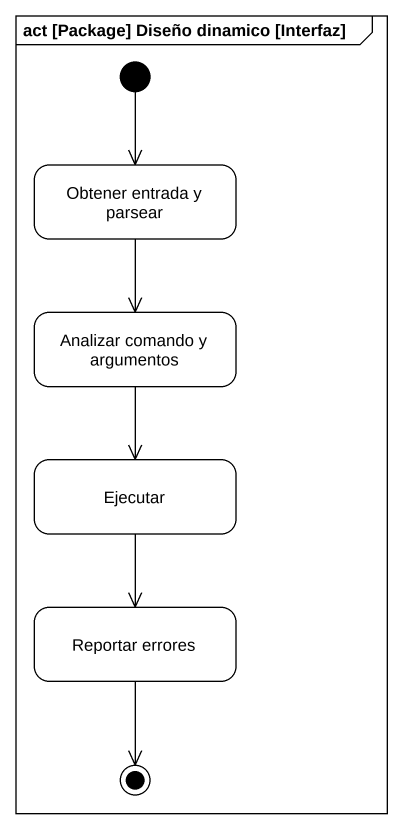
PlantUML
@startuml
mainframe act [Package] Diseño dinamico [Interfaz]
hide empty description
state "Obtener entrada y parsear" as Obtener_entrada_y_parsear
state "Analizar comando y argumentos" as Analizar_comando_y
state Ejecutar
state "Reportar errores" as Reportar_errores
[*] --> Obtener_entrada_y_parsear
Obtener_entrada_y_parsear --> Analizar_comando_y
Analizar_comando_y --> Ejecutar
Ejecutar --> Reportar_errores
Reportar_errores --> [*]
@enduml
